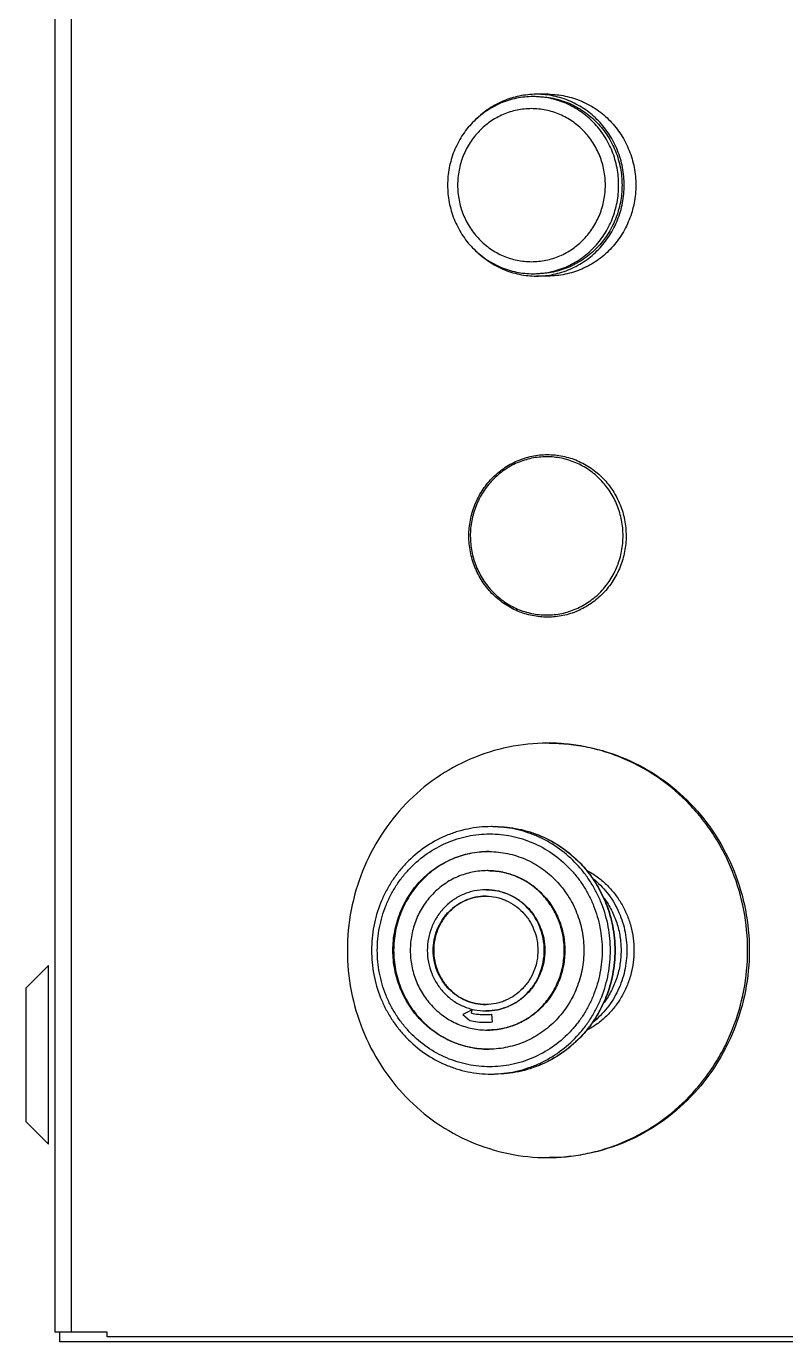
# Model space of a CAD drawing. Header units: millimetres. Extents: x -187347 to 135007, y -6415 to 292048.
# Drawn here: x -39844 to -39724.9, y 87912.2 to 88118.5 of the extents above; entities that cross this region are included whole.
import ezdxf

# ---------------------------------------------------------------- set-up
doc = ezdxf.new("R2010")
doc.units = ezdxf.units.MM
doc.header["$LTSCALE"] = 100
doc.layers.add('Layout Cabinplant', color=30, linetype='Continuous')

# ---------------------------------------------------------------- blocks, each defined once
blk = doc.blocks.new('Denester')
at = {"layer": 'Layout Cabinplant', "color": 0, "linetype": 'Continuous'}
for p, q in [((-1250.58, -2000.78), (-1250.58, -2397.78)), ((-1247.98, -2397.78), (-1247.98, -2000.78)), ((-1173.22, -2203.66), (-1175.05, -2203.66)), ((-1173.22, -2232.16), (-1175.05, -2232.16)), ((-1251.58, -2340.28), (-1255.08, -2343.78)), ((-1251.58, -2368.28), (-1251.58, -2340.28)), ((-1255.08, -2364.78), (-1255.08, -2343.78)), ((-1185.15, -2347.25), (-1186.6, -2347.96)), ((-1185.26, -2347.74), (-1185.15, -2347.25)), ((-1186.6, -2347.96), (-1185.51, -2348.91)), ((-1181.94, -2349.13), (-1182.06, -2347.94)), ((-1251.58, -2368.28), (-1255.08, -2364.78)), ((-1242.37, -2397.78), (-1250.58, -2397.78)), ((-1249.83, -2399.28), (-1249.83, -2397.78)), ((-1242.37, -2398.53), (-1242.37, -2397.78)), ((-1030.92, -2398.53), (-1242.37, -2398.53)), ((-1034.08, -2399.28), (-1249.83, -2399.28))]:
    blk.add_line(p, q, dxfattribs=at)
for centre, radius, start, end in [((-1173.32, -2335.65), 30.24, 89.5119, 90), ((-1182.18, -2336.61), 18.1, 87.8735, 89.9996), ((-1182.59, -2336.81), 14.4, 89.5766, 90), ((-1182.77, -2337.01), 11.6, 89.4816, 89.9999), ((-1183, -2337.22), 8.81, 89.5, 89.9999), ((-1173.3, -2337.26), 10.6, 107.5445, 107.9252), ((-1173.04, -2337.26), 10.6, 108.6951, 109.0421), ((-1172.64, -2337.28), 10.63, 110.0244, 110.4318), ((-1183.04, -2337.3), 7.89, 89.4425, 89.9999), ((-1172.48, -2337.55), 10.95, 129.5243, 129.7008), ((-1170.03, -2337.46), 8.31, 114.3439, 114.9033), ((-1168.41, -2337.55), 8.41, 122.8559, 123.4762), ((-1168.17, -2337.79), 8.75, 144.288, 144.7861), ((-1168.18, -2338.03), 8.75, 215.2169, 215.7145), ((-1168.41, -2338.27), 8.41, 236.5238, 237.1441), ((-1183.04, -2338.52), 7.89, 270.0001, 270.5575), ((-1183, -2338.6), 8.81, 270.0001, 270.5), ((-1172.48, -2338.27), 10.95, 230.2991, 230.4755), ((-1170.03, -2338.36), 8.31, 245.0942, 245.6532), ((-1183.05, -2338.27), 10.92, 256.9684, 269.9924), ((-1183.05, -2338.19), 9.8, 256.9999, 269.9925), ((-1183.05, -2338.2), 9.79, 270.0024, 275.8494), ((-1183.05, -2338.28), 10.91, 270.0024, 275.8494), ((-1173.3, -2338.56), 10.6, 252.0706, 252.4519), ((-1173.04, -2338.56), 10.6, 250.9588, 251.3059), ((-1172.64, -2338.54), 10.63, 249.5679, 249.9753), ((-1182.77, -2338.8), 11.6, 270.0001, 270.5184), ((-1182.59, -2339.01), 14.4, 270, 270.4234), ((-1182.18, -2339.21), 18.1, 270.0004, 272.1265), ((-1173.32, -2340.17), 30.24, 270, 270.4881)]:
    blk.add_arc(centre, radius, start, end, dxfattribs=at)
for points, knots in [([(-1175.57, -2204.02), (-1176.45, -2204.02), (-1177.77, -2204.15), (-1179.48, -2204.59), (-1181.13, -2205.21), (-1183.08, -2206.29), (-1184.79, -2207.74), (-1185.97, -2209.08), (-1187.01, -2210.55), (-1188.05, -2212.56), (-1188.82, -2215.19), (-1189.08, -2217.91), (-1188.82, -2220.63), (-1188.05, -2223.25), (-1187.01, -2225.27), (-1185.97, -2226.74), (-1184.79, -2228.08), (-1183.08, -2229.53), (-1181.13, -2230.61), (-1179.48, -2231.23), (-1177.77, -2231.67), (-1176.45, -2231.8), (-1175.57, -2231.8)], [0, 0, 0, 0, 0.061414, 0.092217, 0.123072, 0.184953, 0.247227, 0.27856, 0.309998, 0.373082, 0.436461, 0.5, 0.563539, 0.626918, 0.690002, 0.72144, 0.752773, 0.815047, 0.876928, 0.907783, 0.938586, 1, 1, 1, 1]), ([(-1175.05, -2203.66), (-1175.95, -2203.66), (-1177.76, -2203.85), (-1180.37, -2204.67), (-1182.77, -2206), (-1184.17, -2207.2), (-1184.8, -2207.86)], [0, 0, 0, 0, 0.248486, 0.49764, 0.748024, 1, 1, 1, 1]), ([(-1175.57, -2231.8), (-1174.7, -2231.8), (-1173.37, -2231.67), (-1171.67, -2231.23), (-1170.01, -2230.61), (-1168.06, -2229.53), (-1166.36, -2228.08), (-1165.18, -2226.74), (-1164.13, -2225.27), (-1163.09, -2223.25), (-1162.33, -2220.63), (-1162.07, -2217.91), (-1162.33, -2215.19), (-1163.09, -2212.56), (-1164.13, -2210.55), (-1165.18, -2209.08), (-1166.36, -2207.74), (-1168.06, -2206.29), (-1170.01, -2205.21), (-1171.67, -2204.59), (-1173.37, -2204.15), (-1174.7, -2204.02), (-1175.57, -2204.02)], [0, 0, 0, 0, 0.061414, 0.092217, 0.123072, 0.184953, 0.247227, 0.27856, 0.309998, 0.373082, 0.436461, 0.5, 0.563539, 0.626918, 0.690002, 0.72144, 0.752773, 0.815047, 0.876928, 0.907783, 0.938586, 1, 1, 1, 1]), ([(-1175.05, -2232.16), (-1174.15, -2232.16), (-1172.79, -2232.02), (-1171.04, -2231.57), (-1169.34, -2230.94), (-1167.34, -2229.83), (-1165.6, -2228.34), (-1164.39, -2226.96), (-1163.31, -2225.46), (-1162.25, -2223.39), (-1161.46, -2220.7), (-1161.19, -2217.91), (-1161.46, -2215.12), (-1162.25, -2212.43), (-1163.31, -2210.36), (-1164.39, -2208.86), (-1165.6, -2207.48), (-1167.34, -2205.99), (-1169.34, -2204.88), (-1171.04, -2204.25), (-1172.79, -2203.8), (-1174.15, -2203.66), (-1175.05, -2203.66)], [0, 0, 0, 0, 0.061415, 0.092217, 0.123072, 0.184954, 0.247226, 0.27856, 0.309997, 0.373082, 0.436461, 0.5, 0.563537, 0.626916, 0.69, 0.721437, 0.752771, 0.815044, 0.876926, 0.907781, 0.938585, 1, 1, 1, 1]), ([(-1175.05, -2204.02), (-1174.17, -2204.02), (-1172.85, -2204.15), (-1171.14, -2204.59), (-1169.49, -2205.21), (-1167.54, -2206.29), (-1165.83, -2207.74), (-1164.65, -2209.08), (-1163.61, -2210.55), (-1162.57, -2212.56), (-1161.8, -2215.19), (-1161.54, -2217.91), (-1161.8, -2220.63), (-1162.57, -2223.25), (-1163.61, -2225.27), (-1164.65, -2226.74), (-1165.83, -2228.08), (-1167.54, -2229.53), (-1169.49, -2230.61), (-1171.14, -2231.23), (-1172.85, -2231.67), (-1174.17, -2231.8), (-1175.05, -2231.8)], [0, 0, 0, 0, 0.061415, 0.092218, 0.123072, 0.184954, 0.247226, 0.27856, 0.309997, 0.373082, 0.436461, 0.499999, 0.563537, 0.626916, 0.69, 0.721437, 0.75277, 0.815044, 0.876926, 0.907781, 0.938585, 1, 1, 1, 1]), ([(-1173.22, -2203.66), (-1172.33, -2203.66), (-1170.97, -2203.8), (-1169.22, -2204.25), (-1167.52, -2204.88), (-1165.52, -2205.99), (-1163.77, -2207.48), (-1162.57, -2208.86), (-1161.49, -2210.36), (-1160.42, -2212.43), (-1159.64, -2215.12), (-1159.37, -2217.91), (-1159.64, -2220.7), (-1160.42, -2223.39), (-1161.49, -2225.46), (-1162.57, -2226.96), (-1163.77, -2228.34), (-1165.52, -2229.83), (-1167.52, -2230.94), (-1169.22, -2231.57), (-1170.97, -2232.02), (-1172.33, -2232.16), (-1173.22, -2232.16)], [0, 0, 0, 0, 0.061415, 0.092217, 0.123072, 0.184954, 0.247226, 0.27856, 0.309997, 0.373082, 0.436461, 0.5, 0.563537, 0.626916, 0.69, 0.721437, 0.752771, 0.815044, 0.876926, 0.907781, 0.938585, 1, 1, 1, 1]), ([(-1175.83, -2205.91), (-1176.58, -2205.91), (-1177.73, -2206.03), (-1179.2, -2206.41), (-1180.63, -2206.94), (-1182.31, -2207.87), (-1183.78, -2209.12), (-1184.8, -2210.29), (-1185.71, -2211.55), (-1186.61, -2213.29), (-1187.27, -2215.56), (-1187.49, -2217.91), (-1187.27, -2220.26), (-1186.61, -2222.53), (-1185.71, -2224.27), (-1184.8, -2225.53), (-1183.78, -2226.7), (-1182.31, -2227.95), (-1180.63, -2228.88), (-1179.2, -2229.41), (-1177.73, -2229.79), (-1176.58, -2229.91), (-1175.83, -2229.91)], [0, 0, 0, 0, 0.061413, 0.092219, 0.123074, 0.184953, 0.247227, 0.278559, 0.309997, 0.373082, 0.436461, 0.499999, 0.563536, 0.626915, 0.689999, 0.721436, 0.752769, 0.815043, 0.876924, 0.90778, 0.938587, 1, 1, 1, 1]), ([(-1175.83, -2229.91), (-1175.07, -2229.91), (-1173.93, -2229.79), (-1172.46, -2229.41), (-1171.02, -2228.88), (-1169.34, -2227.95), (-1167.87, -2226.7), (-1166.85, -2225.53), (-1165.95, -2224.27), (-1165.05, -2222.53), (-1164.38, -2220.26), (-1164.16, -2217.91), (-1164.38, -2215.56), (-1165.05, -2213.29), (-1165.95, -2211.55), (-1166.85, -2210.29), (-1167.87, -2209.12), (-1169.34, -2207.87), (-1171.02, -2206.94), (-1172.46, -2206.41), (-1173.93, -2206.03), (-1175.07, -2205.91), (-1175.83, -2205.91)], [0, 0, 0, 0, 0.061413, 0.092219, 0.123074, 0.184953, 0.247227, 0.278559, 0.309997, 0.373082, 0.436461, 0.499999, 0.563536, 0.626915, 0.689999, 0.721436, 0.752769, 0.815043, 0.876924, 0.90778, 0.938587, 1, 1, 1, 1]), ([(-1184.82, -2227.95), (-1184.18, -2228.61), (-1182.78, -2229.81), (-1180.38, -2231.15), (-1177.77, -2231.97), (-1175.95, -2232.16), (-1175.05, -2232.16)], [0, 0, 0, 0, 0.251979, 0.502365, 0.751519, 1, 1, 1, 1]), ([(-1178.31, -2284.57), (-1179.04, -2284.23), (-1180.11, -2283.61), (-1181.38, -2282.58), (-1182.55, -2281.43), (-1183.8, -2279.78), (-1184.71, -2277.91), (-1185.22, -2276.33), (-1185.58, -2274.7), (-1185.73, -2272.61), (-1185.43, -2270.12), (-1184.68, -2267.73), (-1183.48, -2265.55), (-1181.9, -2263.64), (-1179.98, -2262.09), (-1177.81, -2260.95), (-1175.46, -2260.27), (-1173.03, -2260.08), (-1170.61, -2260.39), (-1169.07, -2260.91), (-1168.34, -2261.25)], [0, 0, 0, 0, 0.061977, 0.093139, 0.124398, 0.187131, 0.250214, 0.281897, 0.31363, 0.377104, 0.44056, 0.503853, 0.56686, 0.629502, 0.691756, 0.753656, 0.815291, 0.876793, 0.938313, 1, 1, 1, 1]), ([(-1168.6, -2261.56), (-1169.32, -2261.23), (-1170.82, -2260.72), (-1173.17, -2260.43), (-1175.53, -2260.61), (-1177.81, -2261.27), (-1179.92, -2262.38), (-1181.78, -2263.89), (-1183.32, -2265.74), (-1184.48, -2267.87), (-1185.22, -2270.2), (-1185.5, -2272.62), (-1185.35, -2274.66), (-1185.01, -2276.24), (-1184.51, -2277.78), (-1183.63, -2279.6), (-1182.41, -2281.21), (-1181.27, -2282.33), (-1180.03, -2283.33), (-1179, -2283.93), (-1178.28, -2284.26)], [0, 0, 0, 0, 0.061615, 0.123065, 0.184479, 0.246041, 0.307888, 0.37012, 0.432774, 0.495822, 0.559178, 0.622711, 0.686265, 0.718034, 0.74975, 0.812888, 0.875642, 0.9069, 0.938068, 1, 1, 1, 1]), ([(-1168.34, -2261.25), (-1167.6, -2261.59), (-1166.53, -2262.21), (-1165.26, -2263.23), (-1164.09, -2264.39), (-1162.84, -2266.04), (-1161.93, -2267.91), (-1161.42, -2269.49), (-1161.07, -2271.12), (-1160.91, -2273.21), (-1161.21, -2275.7), (-1161.97, -2278.08), (-1163.16, -2280.27), (-1164.74, -2282.18), (-1166.66, -2283.73), (-1168.83, -2284.87), (-1171.18, -2285.55), (-1173.61, -2285.74), (-1176.03, -2285.43), (-1177.57, -2284.91), (-1178.31, -2284.57)], [0, 0, 0, 0, 0.061977, 0.093139, 0.124398, 0.187131, 0.250214, 0.281897, 0.31363, 0.377104, 0.44056, 0.503853, 0.56686, 0.629502, 0.691756, 0.753656, 0.815291, 0.876793, 0.938313, 1, 1, 1, 1]), ([(-1178.28, -2284.26), (-1177.57, -2284.59), (-1176.07, -2285.1), (-1173.72, -2285.39), (-1171.36, -2285.21), (-1169.08, -2284.55), (-1166.97, -2283.44), (-1165.11, -2281.93), (-1163.57, -2280.08), (-1162.41, -2277.95), (-1161.67, -2275.62), (-1161.39, -2273.2), (-1161.53, -2271.16), (-1161.88, -2269.58), (-1162.37, -2268.04), (-1163.26, -2266.22), (-1164.48, -2264.61), (-1165.62, -2263.49), (-1166.85, -2262.49), (-1167.89, -2261.89), (-1168.6, -2261.56)], [0, 0, 0, 0, 0.061615, 0.123065, 0.184478, 0.246041, 0.307888, 0.37012, 0.432774, 0.495822, 0.559178, 0.622711, 0.686265, 0.718035, 0.749751, 0.812888, 0.875642, 0.9069, 0.938068, 1, 1, 1, 1]), ([(-1173.32, -2305.41), (-1175.37, -2305.41), (-1179.49, -2305.83), (-1185.43, -2307.7), (-1190.89, -2310.72), (-1195.68, -2314.8), (-1199.6, -2319.75), (-1202.52, -2325.41), (-1204.31, -2331.54), (-1204.92, -2337.91), (-1204.31, -2344.28), (-1202.52, -2350.41), (-1199.6, -2356.07), (-1195.68, -2361.02), (-1190.89, -2365.1), (-1185.43, -2368.12), (-1179.49, -2369.99), (-1175.37, -2370.41), (-1173.32, -2370.41)], [0, 0, 0, 0, 0.061435, 0.123031, 0.184931, 0.247224, 0.30994, 0.373043, 0.436442, 0.5, 0.563558, 0.626957, 0.69006, 0.752775, 0.815069, 0.876969, 0.938565, 1, 1, 1, 1]), ([(-1173.06, -2305.41), (-1171.01, -2305.41), (-1166.89, -2305.83), (-1160.96, -2307.7), (-1155.49, -2310.72), (-1150.71, -2314.8), (-1146.78, -2319.75), (-1143.87, -2325.41), (-1142.07, -2331.54), (-1141.47, -2337.91), (-1142.07, -2344.28), (-1143.87, -2350.41), (-1146.78, -2356.07), (-1150.71, -2361.02), (-1155.49, -2365.1), (-1160.96, -2368.12), (-1166.89, -2369.99), (-1171.01, -2370.41), (-1173.06, -2370.41)], [0, 0, 0, 0, 0.061435, 0.123031, 0.184931, 0.247224, 0.30994, 0.373043, 0.436442, 0.5, 0.563558, 0.626957, 0.69006, 0.752775, 0.815069, 0.876969, 0.938565, 1, 1, 1, 1]), ([(-1173.06, -2370.41), (-1172.04, -2370.4), (-1170, -2370.28), (-1166.96, -2369.79), (-1163.99, -2368.99), (-1160.14, -2367.54), (-1155.62, -2365), (-1151.67, -2361.61), (-1148.94, -2358.47), (-1147.12, -2355.91), (-1145.55, -2353.18), (-1143.81, -2349.34), (-1142.33, -2344.25), (-1141.73, -2337.91), (-1142.33, -2331.57), (-1143.81, -2326.48), (-1145.55, -2322.64), (-1147.12, -2319.91), (-1148.94, -2317.35), (-1151.67, -2314.21), (-1155.62, -2310.82), (-1160.14, -2308.28), (-1163.99, -2306.82), (-1166.96, -2306.03), (-1170, -2305.54), (-1172.04, -2305.42), (-1173.06, -2305.41)], [0, 0, 0, 0, 0.030723, 0.061476, 0.092264, 0.123115, 0.184981, 0.247241, 0.278566, 0.309994, 0.341519, 0.37313, 0.436486, 0.5, 0.563514, 0.62687, 0.658481, 0.690006, 0.721434, 0.752759, 0.815018, 0.876885, 0.907736, 0.938524, 0.969276, 1, 1, 1, 1]), ([(-1182.18, -2318.51), (-1182.8, -2318.51), (-1184.02, -2318.57), (-1185.85, -2318.85), (-1187.63, -2319.32), (-1189.95, -2320.17), (-1192.67, -2321.68), (-1195.05, -2323.71), (-1196.69, -2325.59), (-1197.79, -2327.12), (-1198.74, -2328.75), (-1199.79, -2331.05), (-1200.68, -2334.11), (-1201.04, -2337.91), (-1200.68, -2341.71), (-1199.79, -2344.77), (-1198.74, -2347.07), (-1197.79, -2348.7), (-1196.69, -2350.23), (-1195.05, -2352.11), (-1192.67, -2354.14), (-1189.95, -2355.65), (-1187.63, -2356.5), (-1185.85, -2356.97), (-1184.02, -2357.25), (-1182.8, -2357.31), (-1182.18, -2357.31)], [0, 0, 0, 0, 0.030727, 0.061475, 0.092264, 0.123114, 0.184976, 0.247231, 0.278555, 0.309983, 0.341508, 0.373121, 0.436481, 0.5, 0.563519, 0.626879, 0.658492, 0.690017, 0.721445, 0.752769, 0.815024, 0.876886, 0.907736, 0.938525, 0.969273, 1, 1, 1, 1]), ([(-1181.51, -2318.51), (-1180.89, -2318.51), (-1179.66, -2318.57), (-1177.83, -2318.85), (-1176.04, -2319.32), (-1173.72, -2320.18), (-1170.99, -2321.69), (-1168.6, -2323.71), (-1166.95, -2325.59), (-1165.85, -2327.13), (-1164.91, -2328.76), (-1163.86, -2331.06), (-1162.96, -2334.11), (-1162.6, -2337.91), (-1162.96, -2341.71), (-1163.86, -2344.76), (-1164.91, -2347.06), (-1165.85, -2348.69), (-1166.95, -2350.23), (-1168.6, -2352.11), (-1170.99, -2354.13), (-1173.72, -2355.64), (-1176.04, -2356.5), (-1177.83, -2356.97), (-1179.66, -2357.25), (-1180.89, -2357.31), (-1181.51, -2357.31)], [0, 0, 0, 0, 0.030811, 0.06164, 0.092504, 0.123417, 0.18537, 0.247654, 0.278969, 0.310371, 0.341856, 0.373416, 0.43664, 0.5, 0.56336, 0.626584, 0.658144, 0.689629, 0.721031, 0.752346, 0.81463, 0.876583, 0.907496, 0.93836, 0.969189, 1, 1, 1, 1]), ([(-1181.51, -2318.51), (-1180.9, -2318.51), (-1179.67, -2318.57), (-1177.85, -2318.85), (-1176.06, -2319.32), (-1173.75, -2320.17), (-1171.02, -2321.68), (-1168.64, -2323.71), (-1167, -2325.59), (-1165.9, -2327.12), (-1164.96, -2328.75), (-1163.91, -2331.05), (-1163.01, -2334.11), (-1162.65, -2337.91), (-1163.01, -2341.71), (-1163.91, -2344.77), (-1164.96, -2347.07), (-1165.9, -2348.7), (-1167, -2350.23), (-1168.64, -2352.11), (-1171.02, -2354.14), (-1173.75, -2355.65), (-1176.06, -2356.5), (-1177.85, -2356.97), (-1179.67, -2357.25), (-1180.9, -2357.31), (-1181.51, -2357.31)], [0, 0, 0, 0, 0.030727, 0.061475, 0.092264, 0.123114, 0.184976, 0.247231, 0.278555, 0.309983, 0.341508, 0.373121, 0.436481, 0.5, 0.563519, 0.626879, 0.658492, 0.690017, 0.721445, 0.752769, 0.815024, 0.876886, 0.907736, 0.938525, 0.969273, 1, 1, 1, 1]), ([(-1181.51, -2357.3), (-1180.91, -2357.27), (-1179.72, -2357.17), (-1177.94, -2356.84), (-1176.21, -2356.33), (-1173.97, -2355.43), (-1171.35, -2353.89), (-1169.07, -2351.86), (-1167.49, -2350), (-1166.44, -2348.48), (-1165.53, -2346.87), (-1164.53, -2344.62), (-1163.67, -2341.63), (-1163.33, -2337.91), (-1163.67, -2334.19), (-1164.53, -2331.2), (-1165.53, -2328.95), (-1166.44, -2327.34), (-1167.49, -2325.82), (-1169.07, -2323.96), (-1171.35, -2321.93), (-1173.97, -2320.39), (-1176.21, -2319.49), (-1177.94, -2318.98), (-1179.72, -2318.65), (-1180.91, -2318.54), (-1181.51, -2318.52)], [0, 0, 0, 0, 0.03072, 0.061466, 0.092258, 0.123114, 0.184998, 0.247273, 0.278601, 0.31003, 0.341553, 0.37316, 0.436504, 0.5, 0.563496, 0.62684, 0.658447, 0.68997, 0.721399, 0.752727, 0.815002, 0.876886, 0.907742, 0.938534, 0.96928, 1, 1, 1, 1]), ([(-1182.38, -2356.17), (-1182.96, -2356.17), (-1184.11, -2356.11), (-1185.83, -2355.85), (-1187.51, -2355.41), (-1189.69, -2354.61), (-1192.25, -2353.19), (-1194.49, -2351.28), (-1196.03, -2349.51), (-1197.07, -2348.07), (-1197.96, -2346.53), (-1198.95, -2344.37), (-1199.79, -2341.49), (-1200.13, -2337.91), (-1199.79, -2334.33), (-1198.95, -2331.46), (-1197.96, -2329.29), (-1197.07, -2327.75), (-1196.04, -2326.31), (-1194.49, -2324.54), (-1192.25, -2322.64), (-1189.69, -2321.22), (-1187.51, -2320.41), (-1185.27, -2319.83), (-1183.53, -2319.65), (-1182.38, -2319.65)], [0, 0, 0, 0, 0.030718, 0.06147, 0.092257, 0.123108, 0.184961, 0.247202, 0.278519, 0.309942, 0.341465, 0.373077, 0.436432, 0.49995, 0.56347, 0.626835, 0.658456, 0.689993, 0.721433, 0.752766, 0.815029, 0.876918, 0.907783, 0.93859, 1, 1, 1, 1]), ([(-1182.38, -2319.65), (-1181.8, -2319.65), (-1180.65, -2319.71), (-1178.93, -2319.97), (-1177.25, -2320.41), (-1175.07, -2321.21), (-1172.51, -2322.63), (-1170.27, -2324.54), (-1168.72, -2326.31), (-1167.69, -2327.75), (-1166.8, -2329.29), (-1165.81, -2331.45), (-1164.97, -2334.32), (-1164.63, -2337.9), (-1164.97, -2341.49), (-1165.81, -2344.36), (-1166.79, -2346.52), (-1167.68, -2348.07), (-1168.72, -2349.51), (-1170.27, -2351.28), (-1172.5, -2353.18), (-1175.07, -2354.6), (-1177.25, -2355.41), (-1179.49, -2355.99), (-1181.23, -2356.17), (-1182.38, -2356.17)], [0, 0, 0, 0, 0.030718, 0.06147, 0.092257, 0.123108, 0.184961, 0.247202, 0.278519, 0.309942, 0.341465, 0.373077, 0.436432, 0.49995, 0.56347, 0.626835, 0.658456, 0.689993, 0.721433, 0.752766, 0.815029, 0.876918, 0.907783, 0.93859, 1, 1, 1, 1]), ([(-1182.59, -2353.41), (-1183.57, -2353.41), (-1185.04, -2353.26), (-1186.94, -2352.77), (-1188.79, -2352.08), (-1190.97, -2350.88), (-1192.87, -2349.26), (-1194.18, -2347.76), (-1195.35, -2346.12), (-1196.51, -2343.87), (-1197.37, -2340.95), (-1197.66, -2337.91), (-1197.37, -2334.87), (-1196.51, -2331.95), (-1195.35, -2329.7), (-1194.18, -2328.06), (-1192.87, -2326.56), (-1190.97, -2324.94), (-1188.79, -2323.74), (-1186.94, -2323.05), (-1185.04, -2322.56), (-1183.57, -2322.41), (-1182.59, -2322.41)], [0, 0, 0, 0, 0.061416, 0.092215, 0.123071, 0.184953, 0.247227, 0.27856, 0.309998, 0.373082, 0.436461, 0.5, 0.563539, 0.626918, 0.690002, 0.72144, 0.752773, 0.815047, 0.876929, 0.907785, 0.938584, 1, 1, 1, 1]), ([(-1182.59, -2322.41), (-1183.56, -2322.42), (-1185.03, -2322.58), (-1186.92, -2323.08), (-1188.75, -2323.77), (-1190.92, -2324.98), (-1192.8, -2326.6), (-1194.1, -2328.1), (-1195.26, -2329.73), (-1196.41, -2331.97), (-1197.26, -2334.88), (-1197.55, -2337.91), (-1197.26, -2340.94), (-1196.41, -2343.85), (-1195.26, -2346.09), (-1194.1, -2347.72), (-1192.8, -2349.22), (-1190.92, -2350.84), (-1188.75, -2352.05), (-1186.92, -2352.74), (-1185.03, -2353.24), (-1183.56, -2353.4), (-1182.59, -2353.41)], [0, 0, 0, 0, 0.061417, 0.092216, 0.123073, 0.184959, 0.247236, 0.27857, 0.310008, 0.373091, 0.436466, 0.5, 0.563534, 0.626909, 0.689992, 0.72143, 0.752764, 0.815041, 0.876927, 0.907784, 0.938583, 1, 1, 1, 1]), ([(-1182.48, -2322.41), (-1181.51, -2322.42), (-1180.04, -2322.58), (-1178.15, -2323.08), (-1176.31, -2323.77), (-1174.15, -2324.98), (-1172.27, -2326.6), (-1170.97, -2328.1), (-1169.81, -2329.73), (-1168.65, -2331.97), (-1167.81, -2334.88), (-1167.52, -2337.91), (-1167.81, -2340.94), (-1168.65, -2343.85), (-1169.81, -2346.09), (-1170.97, -2347.72), (-1172.27, -2349.22), (-1174.15, -2350.84), (-1176.31, -2352.05), (-1178.15, -2352.74), (-1180.04, -2353.24), (-1181.51, -2353.4), (-1182.48, -2353.41)], [0, 0, 0, 0, 0.061417, 0.092216, 0.123073, 0.184959, 0.247236, 0.27857, 0.310008, 0.373091, 0.436466, 0.5, 0.563534, 0.626909, 0.689992, 0.72143, 0.752764, 0.815041, 0.876927, 0.907784, 0.938583, 1, 1, 1, 1]), ([(-1182.77, -2325.41), (-1183.56, -2325.41), (-1184.75, -2325.53), (-1186.29, -2325.93), (-1187.78, -2326.48), (-1189.53, -2327.45), (-1191.06, -2328.76), (-1192.12, -2329.97), (-1193.07, -2331.29), (-1194, -2333.1), (-1194.69, -2335.46), (-1194.93, -2337.91), (-1194.69, -2340.36), (-1194, -2342.72), (-1193.07, -2344.53), (-1192.12, -2345.85), (-1191.06, -2347.06), (-1189.53, -2348.37), (-1187.78, -2349.34), (-1186.29, -2349.89), (-1184.75, -2350.29), (-1183.56, -2350.41), (-1182.77, -2350.41)], [0, 0, 0, 0, 0.061416, 0.092216, 0.123071, 0.184953, 0.247227, 0.278561, 0.309998, 0.373082, 0.436462, 0.5, 0.563538, 0.626918, 0.690002, 0.721439, 0.752773, 0.815047, 0.876929, 0.907784, 0.938584, 1, 1, 1, 1]), ([(-1182.67, -2350.41), (-1181.88, -2350.4), (-1180.7, -2350.27), (-1179.18, -2349.86), (-1177.7, -2349.3), (-1175.96, -2348.33), (-1174.44, -2347.02), (-1173.4, -2345.81), (-1172.46, -2344.5), (-1171.54, -2342.69), (-1170.85, -2340.35), (-1170.62, -2337.91), (-1170.85, -2335.47), (-1171.54, -2333.13), (-1172.46, -2331.32), (-1173.4, -2330.01), (-1174.44, -2328.8), (-1175.96, -2327.49), (-1177.7, -2326.52), (-1179.18, -2325.96), (-1180.7, -2325.55), (-1181.88, -2325.42), (-1182.67, -2325.41)], [0, 0, 0, 0, 0.061417, 0.092217, 0.123074, 0.184961, 0.247238, 0.278573, 0.31001, 0.373093, 0.436468, 0.5, 0.563532, 0.626907, 0.68999, 0.721427, 0.752762, 0.815039, 0.876926, 0.907783, 0.938583, 1, 1, 1, 1]), ([(-1182.67, -2325.41), (-1181.88, -2325.41), (-1180.69, -2325.53), (-1179.16, -2325.93), (-1177.67, -2326.48), (-1175.91, -2327.45), (-1174.38, -2328.76), (-1173.32, -2329.97), (-1172.38, -2331.29), (-1171.44, -2333.1), (-1170.75, -2335.46), (-1170.52, -2337.91), (-1170.75, -2340.36), (-1171.44, -2342.72), (-1172.38, -2344.53), (-1173.32, -2345.85), (-1174.38, -2347.06), (-1175.91, -2348.37), (-1177.67, -2349.34), (-1179.16, -2349.89), (-1180.69, -2350.29), (-1181.88, -2350.41), (-1182.67, -2350.41)], [0, 0, 0, 0, 0.061416, 0.092216, 0.123071, 0.184953, 0.247227, 0.278561, 0.309998, 0.373082, 0.436462, 0.5, 0.563538, 0.626918, 0.690002, 0.721439, 0.752773, 0.815047, 0.876929, 0.907784, 0.938584, 1, 1, 1, 1]), ([(-1167.12, -2325.37), (-1166.57, -2325.67), (-1165.5, -2326.34), (-1164.05, -2327.56), (-1162.78, -2328.97), (-1161.7, -2330.55), (-1160.84, -2332.27), (-1160.01, -2334.69), (-1159.58, -2337.91), (-1160.01, -2341.12), (-1160.84, -2343.55), (-1161.7, -2345.27), (-1162.78, -2346.85), (-1164.05, -2348.26), (-1165.5, -2349.48), (-1166.57, -2350.15), (-1167.12, -2350.45)], [0, 0, 0, 0, 0.061636, 0.12355, 0.185758, 0.248253, 0.311006, 0.37397, 0.500002, 0.626033, 0.688996, 0.751749, 0.814242, 0.87645, 0.938363, 1, 1, 1, 1]), ([(-1166.19, -2326.62), (-1165.37, -2327.29), (-1163.85, -2328.83), (-1162.16, -2331.58), (-1161.1, -2334.66), (-1160.87, -2336.83), (-1160.87, -2337.91)], [0, 0, 0, 0, 0.247619, 0.497128, 0.748134, 1, 1, 1, 1]), ([(-1183, -2328.41), (-1183.6, -2328.41), (-1184.5, -2328.5), (-1185.67, -2328.8), (-1186.8, -2329.22), (-1188.13, -2329.96), (-1189.3, -2330.95), (-1190.1, -2331.87), (-1190.82, -2332.88), (-1191.53, -2334.26), (-1192.06, -2336.05), (-1192.23, -2337.91), (-1192.06, -2339.77), (-1191.53, -2341.56), (-1190.82, -2342.94), (-1190.1, -2343.94), (-1189.3, -2344.87), (-1188.13, -2345.86), (-1186.8, -2346.6), (-1185.67, -2347.01), (-1184.5, -2347.32), (-1183.6, -2347.41), (-1183, -2347.41)], [0, 0, 0, 0, 0.061414, 0.092217, 0.123072, 0.184953, 0.247227, 0.27856, 0.309998, 0.373082, 0.436461, 0.5, 0.563539, 0.626918, 0.690002, 0.72144, 0.752773, 0.815047, 0.876928, 0.907783, 0.938586, 1, 1, 1, 1]), ([(-1182.92, -2328.41), (-1182.32, -2328.41), (-1181.42, -2328.5), (-1180.25, -2328.8), (-1179.12, -2329.22), (-1177.78, -2329.96), (-1176.62, -2330.95), (-1175.81, -2331.87), (-1175.1, -2332.88), (-1174.39, -2334.26), (-1173.86, -2336.05), (-1173.68, -2337.91), (-1173.86, -2339.77), (-1174.39, -2341.56), (-1175.1, -2342.94), (-1175.81, -2343.94), (-1176.62, -2344.87), (-1177.78, -2345.86), (-1179.12, -2346.6), (-1180.25, -2347.01), (-1181.42, -2347.32), (-1182.32, -2347.41), (-1182.92, -2347.41)], [0, 0, 0, 0, 0.061414, 0.092217, 0.123072, 0.184953, 0.247227, 0.27856, 0.309998, 0.373082, 0.436461, 0.5, 0.563539, 0.626918, 0.690002, 0.72144, 0.752773, 0.815047, 0.876928, 0.907783, 0.938586, 1, 1, 1, 1]), ([(-1182.92, -2347.41), (-1182.32, -2347.4), (-1181.42, -2347.3), (-1180.27, -2347), (-1179.14, -2346.57), (-1177.82, -2345.83), (-1176.67, -2344.84), (-1175.87, -2343.92), (-1175.16, -2342.92), (-1174.46, -2341.55), (-1173.94, -2339.76), (-1173.76, -2337.91), (-1173.94, -2336.06), (-1174.46, -2334.27), (-1175.16, -2332.9), (-1175.87, -2331.9), (-1176.67, -2330.98), (-1177.82, -2329.99), (-1179.14, -2329.25), (-1180.27, -2328.82), (-1181.42, -2328.51), (-1182.32, -2328.42), (-1182.92, -2328.41)], [0, 0, 0, 0, 0.061417, 0.092219, 0.123075, 0.18496, 0.247238, 0.278572, 0.31001, 0.373092, 0.436467, 0.5, 0.563533, 0.626908, 0.68999, 0.721428, 0.752762, 0.81504, 0.876925, 0.907781, 0.938583, 1, 1, 1, 1]), ([(-1183.04, -2346.41), (-1183.57, -2346.41), (-1184.38, -2346.33), (-1185.42, -2346.06), (-1186.44, -2345.68), (-1187.63, -2345.02), (-1188.67, -2344.13), (-1189.39, -2343.31), (-1190.03, -2342.41), (-1190.67, -2341.18), (-1191.14, -2339.58), (-1191.3, -2337.91), (-1191.14, -2336.24), (-1190.67, -2334.64), (-1190.03, -2333.41), (-1189.39, -2332.51), (-1188.67, -2331.69), (-1187.63, -2330.8), (-1186.44, -2330.14), (-1185.42, -2329.76), (-1184.38, -2329.49), (-1183.57, -2329.41), (-1183.04, -2329.41)], [0, 0, 0, 0, 0.061414, 0.092217, 0.123072, 0.184953, 0.247227, 0.27856, 0.309998, 0.373082, 0.436461, 0.5, 0.563539, 0.626918, 0.690002, 0.72144, 0.752773, 0.815047, 0.876928, 0.907783, 0.938586, 1, 1, 1, 1]), ([(-1183.04, -2329.41), (-1183.57, -2329.42), (-1184.37, -2329.5), (-1185.41, -2329.78), (-1186.41, -2330.16), (-1187.59, -2330.83), (-1188.62, -2331.71), (-1189.34, -2332.54), (-1189.97, -2333.43), (-1190.6, -2334.66), (-1191.06, -2336.25), (-1191.22, -2337.91), (-1191.06, -2339.57), (-1190.6, -2341.16), (-1189.97, -2342.39), (-1189.34, -2343.28), (-1188.62, -2344.1), (-1187.59, -2344.99), (-1186.41, -2345.66), (-1185.41, -2346.04), (-1184.37, -2346.31), (-1183.57, -2346.4), (-1183.04, -2346.41)], [0, 0, 0, 0, 0.061416, 0.092218, 0.123073, 0.18496, 0.247237, 0.278572, 0.310009, 0.373093, 0.436468, 0.5, 0.563531, 0.626906, 0.689988, 0.721426, 0.75276, 0.815038, 0.876925, 0.907781, 0.938583, 1, 1, 1, 1]), ([(-1182.96, -2329.41), (-1182.43, -2329.42), (-1181.62, -2329.5), (-1180.59, -2329.78), (-1179.58, -2330.16), (-1178.4, -2330.83), (-1177.37, -2331.71), (-1176.66, -2332.54), (-1176.02, -2333.43), (-1175.39, -2334.66), (-1174.93, -2336.25), (-1174.77, -2337.91), (-1174.93, -2339.57), (-1175.39, -2341.16), (-1176.02, -2342.39), (-1176.66, -2343.28), (-1177.37, -2344.1), (-1178.4, -2344.99), (-1179.58, -2345.66), (-1180.59, -2346.04), (-1181.62, -2346.31), (-1182.43, -2346.4), (-1182.96, -2346.41)], [0, 0, 0, 0, 0.061417, 0.092219, 0.123075, 0.184961, 0.247239, 0.278574, 0.310011, 0.373094, 0.436468, 0.5, 0.563532, 0.626906, 0.689989, 0.721426, 0.752761, 0.815039, 0.876925, 0.907781, 0.938583, 1, 1, 1, 1]), ([(-1164.42, -2329.74), (-1164, -2330.33), (-1163.24, -2331.57), (-1162.4, -2333.59), (-1161.89, -2335.72), (-1161.78, -2337.18), (-1161.78, -2337.91)], [0, 0, 0, 0, 0.248642, 0.498401, 0.748995, 1, 1, 1, 1]), ([(-1160.87, -2337.91), (-1160.87, -2338.99), (-1161.1, -2341.16), (-1162.16, -2344.24), (-1163.85, -2346.99), (-1165.37, -2348.53), (-1166.19, -2349.2)], [0, 0, 0, 0, 0.251866, 0.502872, 0.752381, 1, 1, 1, 1]), ([(-1161.78, -2337.91), (-1161.78, -2338.64), (-1161.89, -2340.1), (-1162.4, -2342.23), (-1163.24, -2344.25), (-1164, -2345.49), (-1164.42, -2346.08)], [0, 0, 0, 0, 0.251005, 0.5016, 0.751358, 1, 1, 1, 1])]:
    blk.add_open_spline(points, degree=3, knots=knots, dxfattribs=at)

msp = doc.modelspace()

# ---------------------------------------------------------------- block references
at = {"layer": 'Layout Cabinplant', "color": 30}
msp.add_blockref('Denester', (-38588.94, 90311.45, 0), dxfattribs=at)

doc.saveas('drawing.dxf')
